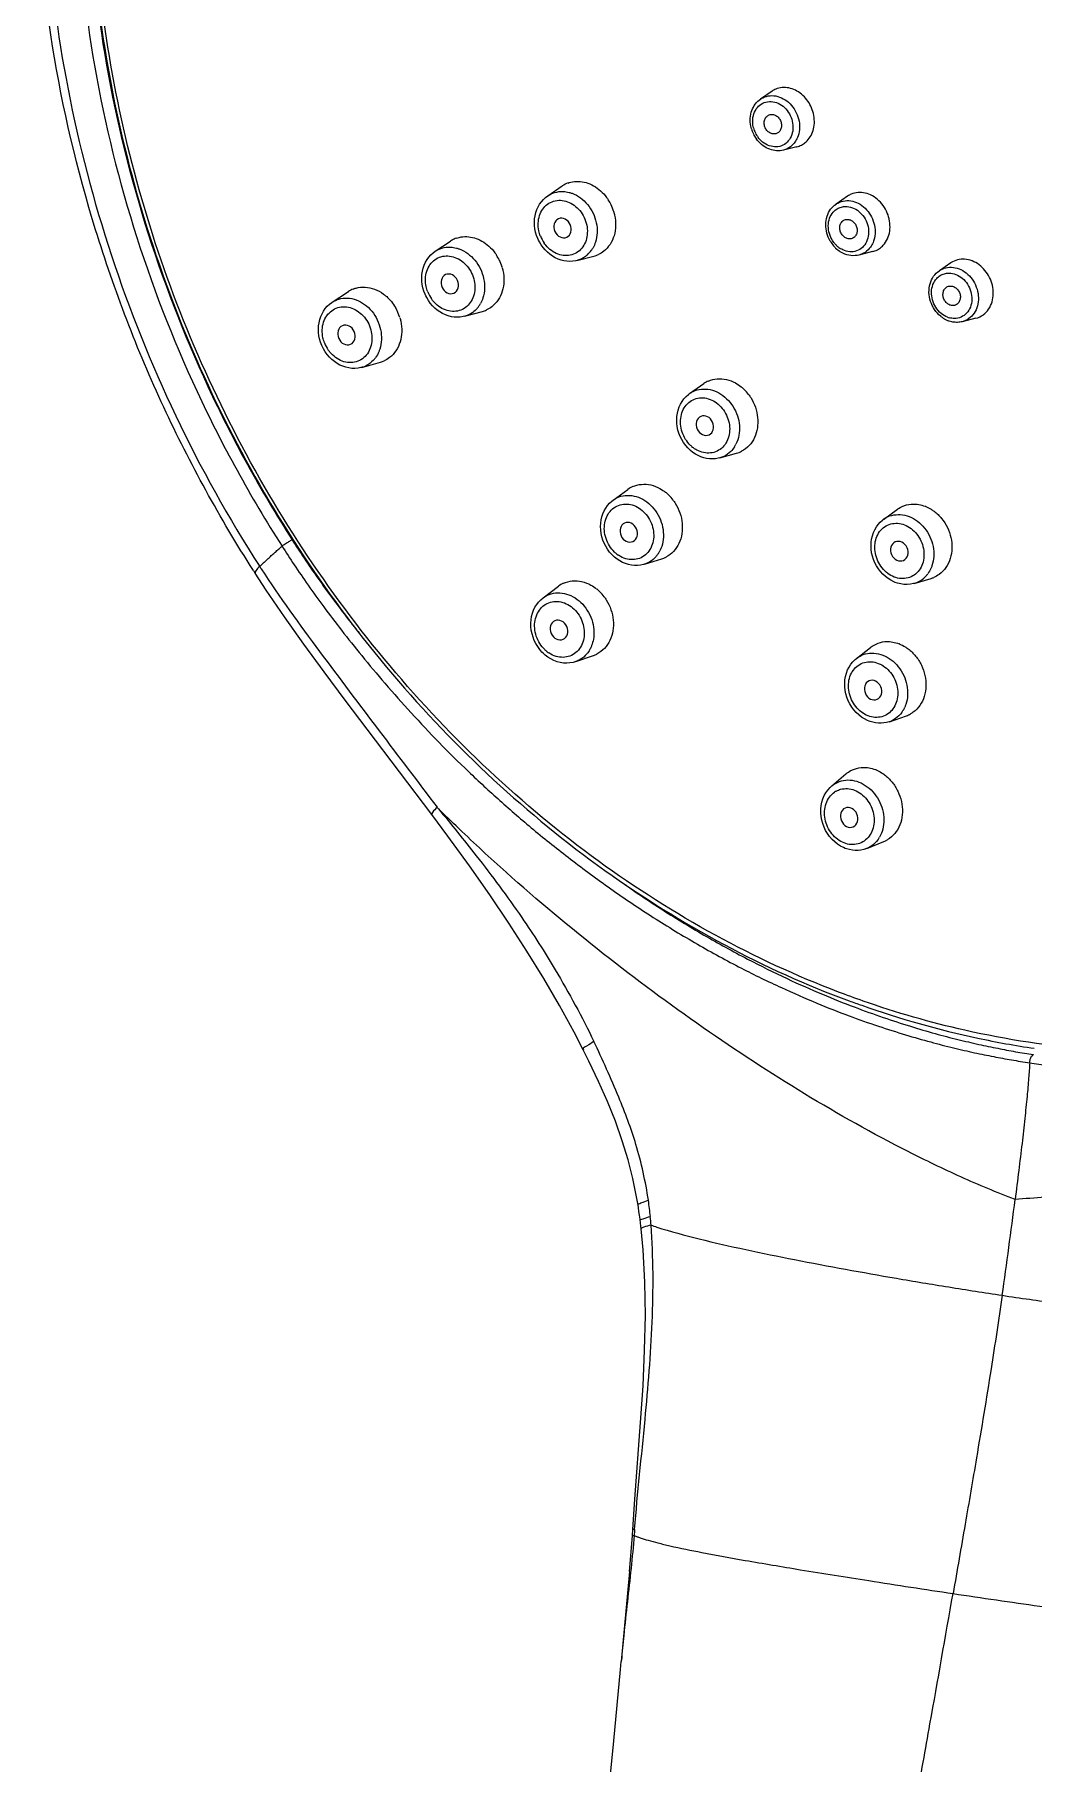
# Model space of a CAD drawing. Extents: x 13222 to 13816, y -23073 to -22653.
# Drawn here: x 13697.85 to 13717.75, y -22826.76 to -22792.31 of the extents above; entities that cross this region are included whole.
import ezdxf

# ---------------------------------------------------------------- set-up
doc = ezdxf.new("R2010")
doc.units = 0
doc.header["$MEASUREMENT"] = 0
doc.layers.get('0').update_dxf_attribs({"linetype": 'CONTINUOUS'})
doc.layers.add('02___PRT_ALL_AXES', color=7, linetype='CONTINUOUS')

msp = doc.modelspace()

# ---------------------------------------------------------------- linework, layer by layer
at = {"color": 7, "linetype": 'Continuous'}
for p, q in [((13712.541, -22793.44), (13712.31, -22793.597)), ((13713.036, -22794.546), (13712.766, -22794.614)), ((13708.073, -22795.523), (13708.362, -22795.328)), ((13714.045, -22795.532), (13713.816, -22795.688)), ((13705.831, -22796.629), (13706.137, -22796.427)), ((13714.542, -22796.637), (13714.272, -22796.704)), ((13708.653, -22796.814), (13708.991, -22796.726)), ((13716.1, -22796.861), (13715.873, -22797.016)), ((13703.779, -22797.642), (13704.101, -22797.431)), ((13706.416, -22797.925), (13706.77, -22797.829)), ((13716.599, -22797.965), (13716.328, -22798.033)), ((13703.606, -22798.573), (13703.586, -22798.535)), ((13704.368, -22798.943), (13704.738, -22798.839)), ((13710.899, -22799.464), (13711.183, -22799.265)), ((13710.865, -22800.548), (13710.82, -22800.497)), ((13710.89, -22800.573), (13710.865, -22800.548)), ((13711.498, -22800.746), (13711.833, -22800.653)), ((13709.375, -22801.587), (13709.669, -22801.373)), ((13714.761, -22801.97), (13715.038, -22801.768)), ((13709.349, -22802.672), (13709.305, -22802.621)), ((13709.373, -22802.695), (13709.349, -22802.672)), ((13709.999, -22802.864), (13710.346, -22802.755)), ((13715.374, -22803.245), (13715.707, -22803.147)), ((13707.981, -22803.533), (13708.286, -22803.303)), ((13714.996, -22803.225), (13714.968, -22803.214)), ((13707.958, -22804.614), (13707.913, -22804.562)), ((13714.221, -22804.742), (13714.501, -22804.521)), ((13707.985, -22804.641), (13707.958, -22804.614)), ((13708.629, -22804.805), (13708.987, -22804.681)), ((13714.879, -22806.001), (13715.216, -22805.883)), ((13705.761, -22807.852), (13704.473, -22806.152)), ((13714.442, -22805.977), (13714.382, -22805.947)), ((13714.473, -22805.99), (13714.442, -22805.977)), ((13713.73, -22807.282), (13714.013, -22807.042)), ((13705.761, -22807.852), (13705.761, -22807.852)), ((13705.87, -22807.708), (13705.897, -22807.74)), ((13713.963, -22808.51), (13713.902, -22808.479)), ((13713.998, -22808.525), (13713.963, -22808.51)), ((13714.429, -22808.527), (13714.77, -22808.389)), ((13709.934, -22816.107), (13709.934, -22816.107)), ((13709.766, -22822.098), (13709.808, -22821.492)), ((13709.759, -22822.213), (13709.766, -22822.098)), ((13709.803, -22822.095), (13709.766, -22822.098)), ((13709.703, -22822.932), (13709.741, -22822.464)), ((13709.741, -22822.464), (13709.759, -22822.213)), ((13709.759, -22822.214), (13709.773, -22822.212)), ((13709.773, -22822.212), (13709.794, -22822.212)), ((13709.703, -22822.932), (13709.538, -22824.728))]:
    msp.add_line(p, q, dxfattribs=at)
for points in [[(13707.831, -22796.248), (13707.817, -22796.182), (13707.809, -22796.116), (13707.807, -22796.05), (13707.811, -22795.985), (13707.82, -22795.921), (13707.835, -22795.859), (13707.855, -22795.8), (13707.88, -22795.743), (13707.91, -22795.69), (13707.945, -22795.641), (13707.985, -22795.596), (13708.028, -22795.557), (13708.072, -22795.523)], [(13707.888, -22796.405), (13707.874, -22796.375), (13707.85, -22796.312), (13707.831, -22796.248)], [(13705.603, -22797.422), (13705.585, -22797.356), (13705.571, -22797.29), (13705.564, -22797.223), (13705.562, -22797.157), (13705.565, -22797.091), (13705.575, -22797.027), (13705.59, -22796.964), (13705.611, -22796.904), (13705.637, -22796.847), (13705.668, -22796.794), (13705.704, -22796.745), (13705.745, -22796.7), (13705.789, -22796.66), (13705.831, -22796.63)], [(13707.94, -22796.499), (13707.906, -22796.442), (13707.888, -22796.405)], [(13708.656, -22796.813), (13708.632, -22796.819), (13708.574, -22796.828), (13708.515, -22796.832), (13708.455, -22796.829), (13708.396, -22796.82), (13708.337, -22796.805), (13708.279, -22796.785), (13708.223, -22796.759), (13708.168, -22796.727), (13708.116, -22796.69), (13708.067, -22796.649), (13708.021, -22796.603), (13707.979, -22796.553), (13707.94, -22796.499)], [(13703.529, -22798.376), (13703.515, -22798.311), (13703.508, -22798.245), (13703.505, -22798.18), (13703.509, -22798.115), (13703.517, -22798.052), (13703.532, -22797.99), (13703.551, -22797.931), (13703.576, -22797.874), (13703.606, -22797.821), (13703.64, -22797.771), (13703.68, -22797.725), (13703.723, -22797.684), (13703.77, -22797.648), (13703.778, -22797.643)], [(13705.642, -22797.517), (13705.628, -22797.485), (13705.603, -22797.422)], [(13705.695, -22797.611), (13705.661, -22797.553), (13705.642, -22797.517)], [(13706.418, -22797.925), (13706.388, -22797.932), (13706.33, -22797.941), (13706.271, -22797.944), (13706.211, -22797.942), (13706.152, -22797.933), (13706.092, -22797.918), (13706.034, -22797.897), (13705.978, -22797.871), (13705.923, -22797.839), (13705.871, -22797.803), (13705.822, -22797.761), (13705.776, -22797.715), (13705.733, -22797.665), (13705.695, -22797.611)], [(13703.586, -22798.535), (13703.572, -22798.504), (13703.548, -22798.441), (13703.529, -22798.376)], [(13704.37, -22798.942), (13704.351, -22798.947), (13704.293, -22798.958), (13704.233, -22798.963), (13704.172, -22798.962), (13704.111, -22798.954), (13704.051, -22798.941), (13703.991, -22798.921), (13703.933, -22798.895), (13703.876, -22798.863), (13703.822, -22798.826), (13703.771, -22798.784), (13703.724, -22798.737), (13703.68, -22798.686), (13703.641, -22798.631), (13703.606, -22798.573)], [(13710.82, -22800.497), (13710.78, -22800.441), (13710.744, -22800.382), (13710.713, -22800.32), (13710.687, -22800.256), (13710.667, -22800.19), (13710.653, -22800.123), (13710.645, -22800.055), (13710.642, -22799.987), (13710.645, -22799.921), (13710.655, -22799.855), (13710.67, -22799.792), (13710.691, -22799.731), (13710.718, -22799.673), (13710.75, -22799.619), (13710.786, -22799.568), (13710.828, -22799.523), (13710.874, -22799.483), (13710.899, -22799.464)], [(13711.498, -22800.746), (13711.468, -22800.754), (13711.412, -22800.763), (13711.354, -22800.767), (13711.296, -22800.765), (13711.238, -22800.757), (13711.181, -22800.743), (13711.124, -22800.724), (13711.069, -22800.7), (13711.015, -22800.67), (13710.964, -22800.636), (13710.915, -22800.596), (13710.89, -22800.573)], [(13709.305, -22802.621), (13709.264, -22802.566), (13709.228, -22802.507), (13709.197, -22802.446), (13709.171, -22802.382), (13709.151, -22802.316), (13709.136, -22802.249), (13709.127, -22802.181), (13709.124, -22802.114), (13709.127, -22802.047), (13709.136, -22801.982), (13709.15, -22801.918), (13709.171, -22801.857), (13709.196, -22801.8), (13709.227, -22801.746), (13709.262, -22801.695), (13709.303, -22801.65), (13709.347, -22801.609), (13709.374, -22801.588)], [(13714.853, -22803.149), (13714.799, -22803.108), (13714.749, -22803.062), (13714.702, -22803.011), (13714.66, -22802.956), (13714.622, -22802.897), (13714.59, -22802.835), (13714.562, -22802.769), (13714.541, -22802.703), (13714.525, -22802.634), (13714.516, -22802.565), (13714.512, -22802.497), (13714.515, -22802.429), (13714.524, -22802.362), (13714.539, -22802.297), (13714.56, -22802.235), (13714.586, -22802.177), (13714.618, -22802.122), (13714.655, -22802.071), (13714.697, -22802.025), (13714.743, -22801.984), (13714.763, -22801.968)], [(13710.001, -22802.864), (13709.978, -22802.87), (13709.919, -22802.883), (13709.86, -22802.889), (13709.799, -22802.889), (13709.739, -22802.883), (13709.679, -22802.87), (13709.62, -22802.852), (13709.562, -22802.827), (13709.506, -22802.797), (13709.453, -22802.762), (13709.402, -22802.722), (13709.373, -22802.695)], [(13704.473, -22806.152), (13704.035, -22805.57), (13703.616, -22805.005), (13703.213, -22804.456), (13702.826, -22803.915), (13702.463, -22803.38), (13702.242, -22803.04)], [(13714.968, -22803.214), (13714.91, -22803.184), (13714.853, -22803.149)], [(13715.373, -22803.245), (13715.36, -22803.249), (13715.297, -22803.262), (13715.233, -22803.267), (13715.168, -22803.265), (13715.103, -22803.256), (13715.038, -22803.24), (13714.996, -22803.225)], [(13707.913, -22804.562), (13707.872, -22804.505), (13707.835, -22804.444), (13707.805, -22804.381), (13707.779, -22804.315), (13707.759, -22804.248), (13707.745, -22804.179), (13707.738, -22804.11), (13707.736, -22804.041), (13707.74, -22803.973), (13707.751, -22803.907), (13707.768, -22803.842), (13707.79, -22803.781), (13707.818, -22803.722), (13707.852, -22803.667), (13707.891, -22803.617), (13707.934, -22803.572), (13707.98, -22803.533)], [(13708.63, -22804.804), (13708.576, -22804.82), (13708.514, -22804.831), (13708.45, -22804.836), (13708.385, -22804.833), (13708.321, -22804.823), (13708.257, -22804.806), (13708.195, -22804.782), (13708.134, -22804.752), (13708.076, -22804.716), (13708.021, -22804.674), (13707.985, -22804.641)], [(13714.382, -22805.947), (13714.325, -22805.91), (13714.27, -22805.868), (13714.219, -22805.82), (13714.172, -22805.767), (13714.129, -22805.709), (13714.091, -22805.648), (13714.059, -22805.584), (13714.032, -22805.516), (13714.012, -22805.447), (13713.998, -22805.377), (13713.99, -22805.306), (13713.988, -22805.236), (13713.993, -22805.166), (13714.004, -22805.099), (13714.022, -22805.033), (13714.046, -22804.971), (13714.075, -22804.912), (13714.11, -22804.858), (13714.15, -22804.808), (13714.196, -22804.763), (13714.222, -22804.741)], [(13714.879, -22806.001), (13714.873, -22806.003), (13714.821, -22806.018), (13714.768, -22806.027), (13714.714, -22806.032), (13714.659, -22806.031), (13714.604, -22806.025), (13714.55, -22806.014), (13714.496, -22805.998), (13714.473, -22805.99)], [(13713.902, -22808.479), (13713.843, -22808.441), (13713.788, -22808.397), (13713.736, -22808.347), (13713.688, -22808.292), (13713.645, -22808.232), (13713.607, -22808.169), (13713.576, -22808.102), (13713.55, -22808.032), (13713.53, -22807.961), (13713.518, -22807.888), (13713.511, -22807.815), (13713.512, -22807.743), (13713.519, -22807.673), (13713.533, -22807.604), (13713.554, -22807.538), (13713.581, -22807.475), (13713.613, -22807.417), (13713.652, -22807.363), (13713.696, -22807.314), (13713.73, -22807.282)], [(13708.777, -22812.538), (13708.596, -22812.186), (13708.308, -22811.658), (13707.996, -22811.121), (13707.659, -22810.573), (13707.299, -22810.016), (13706.917, -22809.448), (13706.512, -22808.871), (13706.085, -22808.285), (13705.761, -22807.852)], [(13714.429, -22808.526), (13714.421, -22808.53), (13714.367, -22808.547), (13714.312, -22808.559), (13714.255, -22808.566), (13714.197, -22808.567), (13714.14, -22808.562), (13714.082, -22808.551), (13714.025, -22808.535), (13713.998, -22808.525)], [(13709.871, -22815.637), (13709.842, -22815.467), (13709.768, -22815.104), (13709.673, -22814.733), (13709.558, -22814.352), (13709.42, -22813.963), (13709.262, -22813.57), (13709.084, -22813.17), (13708.889, -22812.762), (13708.777, -22812.537)], [(13709.921, -22815.99), (13709.911, -22815.911), (13709.901, -22815.836), (13709.89, -22815.758), (13709.878, -22815.68), (13709.871, -22815.637)], [(13709.808, -22821.492), (13709.923, -22819.964), (13709.97, -22819.232), (13710.003, -22818.522), (13710.017, -22817.834), (13710.008, -22817.168), (13709.973, -22816.526), (13709.934, -22816.107)], [(13709.934, -22816.107), (13709.927, -22816.045), (13709.921, -22815.99)], [(13707.834, -22839.406), (13708.217, -22836.464), (13708.398, -22835.049), (13708.569, -22833.683), (13708.731, -22832.359), (13708.881, -22831.081), (13709.018, -22829.868), (13709.142, -22828.726), (13709.262, -22827.576), (13709.389, -22826.308), (13709.524, -22824.888), (13709.538, -22824.728)]]:
    msp.add_lwpolyline(points, dxfattribs=at)
for centre, radius, start, end in [((13712.757, -22794.007), 0.653, 196.0393, 205.6609), ((13712.706, -22794.03), 0.552, 194.574, 205.6659), ((13712.755, -22794.009), 0.65, 205.6582, 214.873), ((13712.703, -22794.032), 0.549, 205.6481, 216.7884), ((13708.66, -22795.77), 0.533, 109.8151, 123.8625), ((13708.498, -22796.107), 0.928, 25.6577, 32.8366), ((13708.495, -22796.109), 0.931, 16.6709, 25.6642), ((13706.431, -22796.869), 0.531, 115.0406, 123.4933), ((13706.434, -22796.875), 0.538, 109.222, 115.0556), ((13708.554, -22796.083), 0.672, 201.0604, 214.7894), ((13708.499, -22796.298), 0.542, 312.5879, 324.9125), ((13708.474, -22796.28), 0.573, 324.8818, 330.8377), ((13714.254, -22796.103), 0.642, 210.4169, 220.7828), ((13714.234, -22796.12), 0.616, 220.804, 226.1581), ((13714.185, -22796.142), 0.517, 220.2918, 226.1528), ((13714.213, -22796.142), 0.586, 226.1203, 237.8057), ((13714.174, -22796.153), 0.502, 226.1739, 228.2233), ((13714.16, -22796.169), 0.481, 228.1598, 238.2223), ((13706.268, -22797.211), 0.932, 25.6577, 32.7879), ((13706.266, -22797.212), 0.935, 16.6725, 25.6643), ((13708.859, -22796.214), 0.529, 284.5139, 295.1133), ((13704.397, -22797.883), 0.54, 111.9336, 123.1783), ((13706.31, -22797.194), 0.674, 201.0594, 214.792), ((13706.231, -22797.394), 0.573, 324.9956, 330.9619), ((13704.229, -22798.22), 0.937, 16.6701, 30.098), ((13706.25, -22797.407), 0.55, 318.8576, 324.9785), ((13706.633, -22797.318), 0.529, 285.0878, 294.7049), ((13716.253, -22797.495), 0.556, 236.6513, 242.6165), ((13716.239, -22797.523), 0.525, 242.6106, 248.8343), ((13716.181, -22797.565), 0.404, 248.86, 253.807), ((13704.255, -22798.211), 0.675, 201.0548, 214.8016), ((13704.197, -22798.426), 0.55, 318.9504, 325.0846), ((13704.596, -22798.328), 0.531, 285.5985, 294.4542), ((13711.491, -22799.705), 0.537, 113.9094, 125.0116), ((13711.399, -22799.98), 0.837, 46.163, 51.011), ((13711.388, -22799.992), 0.854, 45.3993, 46.1752), ((13711.366, -22800.014), 0.885, 36.7857, 45.3548), ((13711.344, -22800.056), 0.613, 226.1849, 228.7636), ((13711.329, -22800.073), 0.591, 228.7307, 236.0333), ((13711.297, -22800.208), 0.588, 327.2905, 333.1388), ((13711.689, -22800.136), 0.536, 285.5499, 297.1117), ((13709.986, -22801.809), 0.538, 114.2914, 126.0057), ((13709.893, -22802.086), 0.84, 46.1628, 51.0086), ((13709.881, -22802.098), 0.857, 45.3719, 46.1752), ((13709.859, -22802.12), 0.889, 36.7889, 45.3276), ((13715.338, -22802.358), 0.696, 67.6173, 68.8667), ((13709.827, -22802.177), 0.615, 226.1852, 228.7568), ((13709.813, -22802.194), 0.592, 228.7239, 236.036), ((13709.805, -22802.345), 0.561, 321.4017, 327.4382), ((13709.783, -22802.332), 0.587, 327.4334, 333.2961), ((13710.187, -22802.245), 0.535, 287.3786, 296.8221), ((13725.365, -22788.184), 27.484, 212.5894, 212.7192), ((13716.888, -22793.552), 17.303, 212.7412, 212.9298), ((13715.233, -22802.763), 0.502, 286.4081, 311.298), ((13715.215, -22802.743), 0.529, 311.2574, 317.5181), ((13715.203, -22802.731), 0.546, 317.5125, 323.6608), ((13715.555, -22802.631), 0.538, 286.4071, 292.6092), ((13708.611, -22803.736), 0.541, 114.5525, 126.9212), ((13708.517, -22804.013), 0.843, 46.1627, 51.0081), ((13708.505, -22804.026), 0.86, 45.3417, 46.1751), ((13708.482, -22804.047), 0.892, 36.7896, 45.2975), ((13714.818, -22805.101), 0.699, 67.5698, 68.8666), ((13708.44, -22804.122), 0.616, 226.1856, 228.7536), ((13708.425, -22804.139), 0.593, 228.7206, 236.0463), ((13708.813, -22804.176), 0.534, 289.0532, 296.6664), ((13714.667, -22805.485), 0.565, 323.8062, 329.8338), ((13714.638, -22805.468), 0.599, 329.832, 335.619), ((13715.036, -22805.372), 0.542, 289.3199, 299.051), ((13714.346, -22807.611), 0.701, 67.5178, 68.8664), ((13714.012, -22807.737), 0.402, 118.3219, 124.8235), ((13714.194, -22808.02), 0.564, 323.9397, 329.9888), ((13714.566, -22807.885), 0.544, 292.0105, 298.9665), ((13719.978, -22797.354), 15.615, 261.5091, 262.8742), ((13702.587, -22816.594), 7.565, 5.5694, 8.0316), ((13561.146, -22795.373), 157.531, 351.95112, 352.65147), ((13699.943, -22816.842), 10.22, 4.549, 5.513), ((13716.946, -22822.73), 7.171, 174.9194, 175.8564), ((13710.311, -22821.101), 1.226, 245.0363, 248.1478)]:
    msp.add_arc(centre, radius, start, end, dxfattribs=at)
at = {"color": 7, "linetype": 'Continuous', "extrusion": (0, 0, -1)}
for centre, major_axis, ratio in [((13708.368, -22796.166), (-0.082, 0.183), 0.836806), ((13706.121, -22797.279), (-0.082, 0.184), 0.838094), ((13704.063, -22798.297), (-0.082, 0.184), 0.84042), ((13711.204, -22800.103), (-0.082, 0.183), 0.836696), ((13709.686, -22802.227), (-0.082, 0.184), 0.837492), ((13715.076, -22802.604), (-0.082, 0.183), 0.836468), ((13708.296, -22804.175), (-0.081, 0.185), 0.83891), ((13714.553, -22805.372), (-0.081, 0.184), 0.836244), ((13714.077, -22807.909), (-0.081, 0.186), 0.835814)]:
    msp.add_ellipse(centre, major_axis=major_axis, ratio=ratio, dxfattribs=at)
at = {"color": 7, "linetype": 'Continuous'}
for points, start_tangent, end_tangent in [([(13702.208, -22802.987), (13700.424, -22799.736), (13699.067, -22796.205), (13698.209, -22792.546), (13697.873, -22788.856), (13698.069, -22785.229), (13698.791, -22781.76), (13700.019, -22778.542), (13701.719, -22775.656), (13702.217, -22774.99)], (-0.538615, 0.842552), (0.616665, 0.787226)), ([(13702.499, -22775.205), (13700.796, -22777.68), (13699.478, -22780.467), (13698.576, -22783.503), (13698.109, -22786.719), (13698.089, -22790.042), (13698.516, -22793.398), (13699.381, -22796.711), (13700.663, -22799.906), (13702.334, -22802.911)], (-0.633694, -0.773584), (0.540269, -0.841493)), ([(13702.729, -22776.203), (13702.124, -22777.023), (13700.581, -22779.723), (13699.476, -22782.724), (13698.838, -22785.951), (13698.682, -22789.322), (13699.013, -22792.749), (13699.822, -22796.146), (13701.088, -22799.425), (13702.78, -22802.504)], (-0.617219, -0.786791), (0.539373, -0.842067)), ([(13698.911, -22788.775), (13698.919, -22789.308), (13699.247, -22792.706), (13700.049, -22796.074), (13701.304, -22799.325), (13702.98, -22802.377)], (0.003186, -0.999995), (0.539372, -0.842068)), ([(13698.941, -22788.81), (13699.118, -22791.672), (13699.647, -22794.568), (13700.517, -22797.406), (13701.712, -22800.134), (13703.21, -22802.7), (13704.982, -22805.056), (13706.995, -22807.157), (13709.21, -22808.964), (13711.586, -22810.441), (13714.077, -22811.563), (13714.326, -22811.652)], (0.001485, -0.999999), (0.94281, -0.33333)), ([(13714.355, -22811.567), (13713.863, -22811.387), (13711.413, -22810.255), (13709.079, -22808.776), (13706.905, -22806.976), (13704.931, -22804.89), (13703.194, -22802.556), (13701.727, -22800.018), (13700.556, -22797.323), (13699.704, -22794.522), (13699.186, -22791.666), (13699.013, -22788.808)], (-0.943824, 0.33045), (0, 1)), ([(13712.31, -22793.597), (13712.358, -22793.569), (13712.5, -22793.53), (13712.653, -22793.544), (13712.8, -22793.61), (13712.928, -22793.722), (13713.024, -22793.868)], (0.8265, 0.562936), (0.433078, -0.901357)), ([(13712.129, -22794.188), (13712.117, -22794.135), (13712.106, -22793.975), (13712.138, -22793.823), (13712.208, -22793.694), (13712.31, -22793.597)], (-0.276167, 0.96111), (0.826884, 0.562373)), ([(13712.172, -22794.169), (13712.161, -22794.118), (13712.161, -22793.962), (13712.208, -22793.822), (13712.298, -22793.716)], (-0.25133, 0.967902), (0.786033, 0.618184)), ([(13712.298, -22793.716), (13712.419, -22793.656)], (0.786033, 0.618184), (0.968685, 0.248293)), ([(13712.419, -22793.656), (13712.557, -22793.65), (13712.695, -22793.698), (13712.816, -22793.794), (13712.904, -22793.925)], (0.968685, 0.248293), (0.433078, -0.901357)), ([(13713.024, -22793.868), (13713.079, -22794.035), (13713.087, -22794.206), (13713.047, -22794.365), (13713.024, -22794.412)], (0.433078, -0.901357), (-0.489377, -0.872072)), ([(13712.904, -22793.925), (13712.951, -22794.077), (13712.952, -22794.233), (13712.904, -22794.373), (13712.815, -22794.479), (13712.693, -22794.539), (13712.556, -22794.545), (13712.418, -22794.497), (13712.297, -22794.4), (13712.264, -22794.36)], (0.433078, -0.901357), (-0.599284, 0.800536)), ([(13712.406, -22794.171), (13712.385, -22794.097), (13712.389, -22794.022), (13712.419, -22793.959), (13712.451, -22793.928)], (-0.433078, 0.901357), (0.817266, 0.576261)), ([(13712.613, -22794.288), (13712.579, -22794.292), (13712.512, -22794.277), (13712.451, -22794.235), (13712.406, -22794.171)], (-0.973875, -0.227087), (-0.433078, 0.901357)), ([(13712.451, -22793.928), (13712.47, -22793.917), (13712.534, -22793.902), (13712.601, -22793.917), (13712.662, -22793.96), (13712.706, -22794.023)], (0.817266, 0.576261), (0.433078, -0.901357)), ([(13712.706, -22794.023), (13712.728, -22794.098), (13712.724, -22794.172), (13712.694, -22794.235), (13712.643, -22794.278), (13712.613, -22794.288)], (0.433078, -0.901357), (-0.973875, -0.227087)), ([(13712.766, -22794.614), (13712.632, -22794.626), (13712.494, -22794.597), (13712.364, -22794.527), (13712.252, -22794.422), (13712.221, -22794.38)], (-0.96999, -0.243143), (-0.571955, 0.820285)), ([(13713.024, -22794.412), (13712.964, -22794.495), (13712.845, -22794.585), (13712.766, -22794.614)], (-0.489377, -0.872072), (-0.969934, -0.243368)), ([(13708.479, -22795.269), (13708.53, -22795.254), (13708.683, -22795.237), (13708.835, -22795.261), (13708.985, -22795.324), (13709.125, -22795.425), (13709.244, -22795.556), (13709.278, -22795.604)], (0.940539, 0.339686), (0.542382, -0.840132)), ([(13708.073, -22795.523), (13708.209, -22795.459), (13708.38, -22795.438), (13708.497, -22795.456)], (0.830249, 0.557393), (0.968361, -0.249555)), ([(13708.497, -22795.456), (13708.556, -22795.474), (13708.722, -22795.563), (13708.865, -22795.699), (13708.974, -22795.87)], (0.968361, -0.249555), (0.433184, -0.901306)), ([(13707.926, -22796.324), (13707.896, -22796.223), (13707.883, -22796.066), (13707.909, -22795.917), (13707.973, -22795.788), (13708.069, -22795.69), (13708.19, -22795.63), (13708.326, -22795.614), (13708.465, -22795.642), (13708.597, -22795.713), (13708.711, -22795.82), (13708.796, -22795.954)], (-0.359362, 0.933198), (0.433263, -0.901268)), ([(13708.974, -22795.87), (13709.039, -22796.062), (13709.056, -22796.26), (13709.023, -22796.448), (13708.975, -22796.56)], (0.433144, -0.901325), (-0.487719, -0.873001)), ([(13709.387, -22795.842), (13709.405, -22795.912), (13709.424, -22796.122), (13709.393, -22796.319), (13709.313, -22796.492), (13709.187, -22796.629), (13709.083, -22796.693)], (0.28672, -0.958014), (-0.905661, -0.424003)), ([(13713.7, -22796.429), (13713.632, -22796.267), (13713.611, -22796.097), (13713.637, -22795.933), (13713.708, -22795.792), (13713.816, -22795.688)], (-0.506649, 0.862152), (0.826884, 0.562373)), ([(13713.79, -22796.476), (13713.73, -22796.39), (13713.673, -22796.239), (13713.663, -22796.082), (13713.701, -22795.938), (13713.784, -22795.824), (13713.819, -22795.795)], (-0.646962, 0.762522), (0.819653, 0.57286)), ([(13713.816, -22795.688), (13713.821, -22795.685), (13713.957, -22795.628), (13714.108, -22795.624), (13714.258, -22795.673), (13714.394, -22795.77)], (0.826879, 0.56238), (0.721466, -0.69245)), ([(13713.819, -22795.795), (13713.9, -22795.754), (13713.943, -22795.742)], (0.819653, 0.57286), (0.981436, 0.191788)), ([(13714.298, -22795.861), (13714.394, -22795.985), (13714.452, -22796.137), (13714.462, -22796.294), (13714.423, -22796.438), (13714.341, -22796.552), (13714.225, -22796.622), (13714.089, -22796.639), (13713.95, -22796.601), (13713.907, -22796.578)], (0.721466, -0.69245), (-0.850804, 0.525483)), ([(13713.943, -22795.742), (13714.035, -22795.737), (13714.175, -22795.775), (13714.298, -22795.861)], (0.981436, 0.191788), (0.721466, -0.69245)), ([(13714.394, -22795.77), (13714.502, -22795.907), (13714.571, -22796.069), (13714.595, -22796.241), (13714.571, -22796.405), (13714.53, -22796.503)], (0.721466, -0.69245), (-0.489048, -0.872257)), ([(13708.796, -22795.954), (13708.848, -22796.106), (13708.861, -22796.263), (13708.835, -22796.412), (13708.771, -22796.541), (13708.675, -22796.639), (13708.554, -22796.699), (13708.418, -22796.715), (13708.278, -22796.687), (13708.147, -22796.616), (13708.033, -22796.508), (13708.002, -22796.466)], (0.433208, -0.901294), (-0.570844, 0.821058)), ([(13713.961, -22796.329), (13713.915, -22796.267), (13713.891, -22796.193), (13713.894, -22796.118), (13713.922, -22796.053), (13713.957, -22796.019)], (-0.721466, 0.69245), (0.817328, 0.576173)), ([(13713.957, -22796.019), (13713.972, -22796.01), (13714.035, -22795.993), (13714.103, -22796.006), (13714.164, -22796.047)], (0.817328, 0.576173), (0.721466, -0.69245)), ([(13714.164, -22796.047), (13714.21, -22796.109), (13714.233, -22796.183), (13714.231, -22796.258), (13714.202, -22796.322), (13714.153, -22796.366), (13714.119, -22796.379)], (0.721466, -0.69245), (-0.9738, -0.227404)), ([(13705.831, -22796.629), (13705.965, -22796.567), (13706.136, -22796.547), (13706.253, -22796.565)], (0.833783, 0.552093), (0.967833, -0.251594)), ([(13706.253, -22796.565), (13706.311, -22796.583), (13706.478, -22796.673), (13706.621, -22796.809), (13706.73, -22796.98)], (0.967833, -0.251594), (0.433188, -0.901303)), ([(13706.257, -22796.367), (13706.308, -22796.352), (13706.46, -22796.337), (13706.611, -22796.362), (13706.761, -22796.426), (13706.9, -22796.527), (13707.019, -22796.658), (13707.052, -22796.706)], (0.944242, 0.329253), (0.541667, -0.840593)), ([(13714.272, -22796.704), (13714.113, -22796.714), (13713.952, -22796.667), (13713.901, -22796.638)], (-0.96999, -0.243143), (-0.846948, 0.531676)), ([(13714.119, -22796.379), (13714.089, -22796.383), (13714.022, -22796.37), (13713.961, -22796.329)], (-0.9738, -0.227404), (-0.721466, 0.69245)), ([(13714.53, -22796.503), (13714.502, -22796.546), (13714.394, -22796.651), (13714.272, -22796.704)], (-0.489048, -0.872257), (-0.969776, -0.243998)), ([(13705.681, -22797.436), (13705.651, -22797.334), (13705.637, -22797.177), (13705.663, -22797.027), (13705.727, -22796.897), (13705.824, -22796.798), (13705.946, -22796.738), (13706.083, -22796.721), (13706.223, -22796.75), (13706.356, -22796.821), (13706.47, -22796.929), (13706.556, -22797.063)], (-0.359346, 0.933204), (0.433264, -0.901267)), ([(13706.73, -22796.98), (13706.796, -22797.173), (13706.813, -22797.371), (13706.781, -22797.56), (13706.732, -22797.672)], (0.433147, -0.901323), (-0.485834, -0.874051)), ([(13707.161, -22796.944), (13707.18, -22797.014), (13707.199, -22797.226), (13707.167, -22797.425), (13707.085, -22797.599), (13706.958, -22797.736), (13706.854, -22797.799)], (0.286745, -0.958007), (-0.908668, -0.417519)), ([(13708.866, -22796.698), (13708.822, -22796.734), (13708.67, -22796.809), (13708.656, -22796.813)], (-0.737133, -0.675747), (-0.966819, -0.255462)), ([(13715.873, -22797.016), (13715.965, -22796.969), (13716.113, -22796.947), (13716.265, -22796.979)], (0.827398, 0.561616), (0.932754, -0.360514)), ([(13716.265, -22796.979), (13716.408, -22797.061), (13716.526, -22797.186), (13716.609, -22797.341), (13716.649, -22797.512), (13716.641, -22797.68), (13716.586, -22797.831)], (0.932754, -0.360514), (-0.489627, -0.871932)), ([(13706.556, -22797.063), (13706.608, -22797.215), (13706.621, -22797.373), (13706.594, -22797.523), (13706.53, -22797.652), (13706.433, -22797.751), (13706.311, -22797.811), (13706.174, -22797.828), (13706.034, -22797.799), (13705.902, -22797.728), (13705.788, -22797.62), (13705.756, -22797.578)], (0.43321, -0.901293), (-0.570879, 0.821034)), ([(13715.947, -22797.96), (13715.9, -22797.925), (13715.778, -22797.792), (13715.698, -22797.627), (13715.667, -22797.449), (13715.689, -22797.276), (13715.76, -22797.127), (13715.873, -22797.016)], (-0.835568, 0.549387), (0.826884, 0.562373)), ([(13716.035, -22797.942), (13715.907, -22797.866), (13715.803, -22797.746), (13715.737, -22797.598), (13715.717, -22797.441), (13715.746, -22797.293), (13715.821, -22797.171), (13715.854, -22797.14)], (-0.932754, 0.360514), (0.770739, 0.637152)), ([(13715.854, -22797.14), (13715.931, -22797.092), (13715.974, -22797.077)], (0.770739, 0.637152), (0.962641, 0.27078)), ([(13715.974, -22797.077), (13716.064, -22797.064), (13716.202, -22797.091)], (0.962641, 0.27078), (0.932754, -0.360514)), ([(13716.013, -22797.347), (13716.024, -22797.34), (13716.087, -22797.322), (13716.154, -22797.333)], (0.817373, 0.576108), (0.932754, -0.360514)), ([(13716.202, -22797.091), (13716.33, -22797.167), (13716.434, -22797.287), (13716.5, -22797.434), (13716.52, -22797.592), (13716.491, -22797.74), (13716.416, -22797.861), (13716.306, -22797.94), (13716.173, -22797.968)], (0.932754, -0.360514), (-0.999997, -0.002567)), ([(13703.779, -22797.642), (13703.91, -22797.581), (13704.082, -22797.561), (13704.257, -22797.598)], (0.836857, 0.547421), (0.937603, -0.347707)), ([(13704.195, -22797.382), (13704.253, -22797.363), (13704.435, -22797.344), (13704.621, -22797.384), (13704.801, -22797.482), (13704.957, -22797.631), (13705.04, -22797.751)], (0.927613, 0.373543), (0.501509, -0.865153)), ([(13704.257, -22797.598), (13704.424, -22797.688), (13704.568, -22797.825), (13704.677, -22797.997)], (0.937603, -0.347707), (0.433194, -0.901301)), ([(13716.082, -22797.7), (13716.02, -22797.661), (13715.973, -22797.6), (13715.948, -22797.526), (13715.949, -22797.451), (13715.976, -22797.385), (13716.013, -22797.347)], (-0.932754, 0.360514), (0.817373, 0.576108)), ([(13716.154, -22797.333), (13716.217, -22797.372), (13716.264, -22797.433), (13716.289, -22797.506), (13716.288, -22797.582), (13716.261, -22797.647), (13716.213, -22797.692), (13716.175, -22797.707)], (0.932754, -0.360514), (-0.973732, -0.227696)), ([(13703.625, -22798.453), (13703.594, -22798.351), (13703.581, -22798.194), (13703.607, -22798.043), (13703.672, -22797.913), (13703.769, -22797.813), (13703.892, -22797.752), (13704.03, -22797.735), (13704.171, -22797.763), (13704.305, -22797.835), (13704.419, -22797.943), (13704.506, -22798.078)], (-0.359272, 0.933233), (0.433266, -0.901266)), ([(13704.677, -22797.997), (13704.743, -22798.19), (13704.76, -22798.389), (13704.728, -22798.578), (13704.706, -22798.635)], (0.433152, -0.901321), (-0.394274, -0.918993)), ([(13705.127, -22797.952), (13705.145, -22798.022), (13705.164, -22798.235), (13705.131, -22798.436), (13705.049, -22798.611), (13704.921, -22798.748), (13704.816, -22798.811)], (0.286705, -0.958019), (-0.910489, -0.413534)), ([(13706.664, -22797.769), (13706.58, -22797.847), (13706.428, -22797.922), (13706.418, -22797.925)], (-0.658126, -0.752908), (-0.964398, -0.264454)), ([(13716.328, -22798.033), (13716.237, -22798.045), (13716.143, -22798.039), (13716.049, -22798.013)], (-0.96999, -0.243143), (-0.932754, 0.360514)), ([(13716.173, -22797.968), (13716.068, -22797.953)], (-0.999997, -0.002567), (-0.960377, 0.278703)), ([(13716.175, -22797.707), (13716.15, -22797.711), (13716.082, -22797.7)], (-0.973732, -0.227696), (-0.932754, 0.360514)), ([(13716.49, -22797.949), (13716.362, -22798.023), (13716.328, -22798.033)], (-0.760448, -0.649398), (-0.97015, -0.242505)), ([(13716.586, -22797.831), (13716.49, -22797.949)], (-0.489627, -0.871932), (-0.760448, -0.649398)), ([(13704.506, -22798.078), (13704.558, -22798.231), (13704.571, -22798.389), (13704.544, -22798.54), (13704.479, -22798.67), (13704.381, -22798.77), (13704.258, -22798.83), (13704.12, -22798.847), (13703.979, -22798.818), (13703.846, -22798.746), (13703.732, -22798.638), (13703.7, -22798.596)], (0.433212, -0.901292), (-0.571013, 0.820941)), ([(13704.706, -22798.635), (13704.648, -22798.741)], (-0.394274, -0.918993), (-0.57255, -0.81987)), ([(13704.612, -22798.787), (13704.527, -22798.865), (13704.375, -22798.941), (13704.37, -22798.942)], (-0.656911, -0.753968), (-0.962139, -0.27256)), ([(13710.899, -22799.464), (13710.969, -22799.423), (13711.133, -22799.376), (13711.308, -22799.386)], (0.818881, 0.573964), (0.977872, -0.209203)), ([(13711.273, -22799.214), (13711.447, -22799.17), (13711.631, -22799.183), (13711.812, -22799.253), (13711.926, -22799.33)], (0.914516, 0.40455), (0.777424, -0.628977)), ([(13711.308, -22799.386), (13711.481, -22799.451), (13711.636, -22799.566)], (0.977872, -0.209203), (0.721551, -0.692361)), ([(13710.919, -22800.498), (13710.819, -22800.376), (13710.751, -22800.23), (13710.719, -22800.074), (13710.727, -22799.92), (13710.773, -22799.78), (13710.856, -22799.666), (13710.966, -22799.588), (13711.096, -22799.551), (13711.236, -22799.558), (13711.372, -22799.61), (13711.495, -22799.7)], (-0.721568, 0.692343), (0.721616, -0.692293)), ([(13711.495, -22799.7), (13711.594, -22799.823), (13711.663, -22799.969), (13711.695, -22800.125), (13711.687, -22800.279), (13711.64, -22800.419), (13711.558, -22800.533), (13711.447, -22800.611), (13711.317, -22800.648), (13711.178, -22800.64), (13711.041, -22800.589), (13710.999, -22800.563)], (0.721572, -0.692339), (-0.829761, 0.558119)), ([(13711.636, -22799.566), (13711.763, -22799.722), (13711.85, -22799.906), (13711.89, -22800.103), (13711.88, -22800.297), (13711.822, -22800.473)], (0.72152, -0.692394), (-0.4521, -0.891967)), ([(13712.074, -22799.484), (13712.115, -22799.544), (13712.208, -22799.737), (13712.253, -22799.944), (13712.248, -22800.149), (13712.191, -22800.34), (13712.084, -22800.499), (13711.934, -22800.614)], (0.599359, -0.80048), (-0.889747, -0.456455)), ([(13711.719, -22800.617), (13711.58, -22800.716), (13711.498, -22800.746)], (-0.707122, -0.707092), (-0.962862, -0.269995)), ([(13711.792, -22800.525), (13711.719, -22800.617)], (-0.540665, -0.841238), (-0.707122, -0.707092)), ([(13709.764, -22801.318), (13709.939, -22801.273), (13710.124, -22801.285), (13710.307, -22801.356), (13710.421, -22801.433)], (0.911843, 0.410539), (0.777398, -0.629009)), ([(13709.402, -22802.621), (13709.302, -22802.498), (13709.233, -22802.352), (13709.201, -22802.195), (13709.209, -22802.04), (13709.256, -22801.899), (13709.338, -22801.785), (13709.45, -22801.705), (13709.581, -22801.668), (13709.721, -22801.675), (13709.858, -22801.727), (13709.981, -22801.818)], (-0.721564, 0.692347), (0.721617, -0.692292)), ([(13709.375, -22801.587), (13709.452, -22801.541), (13709.615, -22801.495), (13709.791, -22801.505)], (0.808977, 0.58784), (0.977609, -0.210431)), ([(13709.791, -22801.505), (13709.964, -22801.57), (13710.12, -22801.685)], (0.977609, -0.210431), (0.721555, -0.692357)), ([(13710.12, -22801.685), (13710.246, -22801.841), (13710.334, -22802.026), (13710.375, -22802.224), (13710.366, -22802.419), (13710.307, -22802.595)], (0.721522, -0.692392), (-0.449657, -0.893201)), ([(13710.57, -22801.588), (13710.611, -22801.648), (13710.705, -22801.843), (13710.75, -22802.052), (13710.744, -22802.259), (13710.686, -22802.45), (13710.579, -22802.609), (13710.428, -22802.722)], (0.599404, -0.800447), (-0.892148, -0.451743)), ([(13715.038, -22801.768), (13715.057, -22801.755), (13715.22, -22801.683), (13715.401, -22801.666), (13715.464, -22801.674)], (0.808852, 0.588012), (0.985327, -0.170676)), ([(13715.464, -22801.674), (13715.589, -22801.709)], (0.985327, -0.170676), (0.932754, -0.360514)), ([(13715.604, -22801.715), (13715.71, -22801.769)], (0.924671, -0.380766), (0.850789, -0.525507)), ([(13715.71, -22801.769), (13715.767, -22801.808), (13715.918, -22801.953), (13716.033, -22802.133), (13716.103, -22802.334), (13716.124, -22802.546), (13716.091, -22802.75), (13716.004, -22802.93), (13715.871, -22803.067), (13715.762, -22803.128)], (0.850789, -0.525507), (-0.923197, -0.384328)), ([(13709.981, -22801.818), (13710.081, -22801.941), (13710.15, -22802.088), (13710.182, -22802.245), (13710.174, -22802.4), (13710.126, -22802.541), (13710.043, -22802.655), (13709.932, -22802.734), (13709.801, -22802.771), (13709.661, -22802.763), (13709.524, -22802.711), (13709.482, -22802.686)], (0.721573, -0.692338), (-0.829787, 0.55808)), ([(13714.975, -22803.119), (13714.845, -22803.046), (13714.733, -22802.937), (13714.649, -22802.8), (13714.599, -22802.648), (13714.588, -22802.491), (13714.617, -22802.343), (13714.684, -22802.215), (13714.782, -22802.119), (13714.904, -22802.062), (13715.041, -22802.049), (13715.179, -22802.08)], (-0.932815, 0.360356), (0.932843, -0.360282)), ([(13714.763, -22801.969), (13714.77, -22801.963), (13714.924, -22801.892), (13715.096, -22801.875), (13715.272, -22801.914)], (0.811224, 0.584735), (0.932803, -0.360386)), ([(13715.179, -22802.08), (13715.309, -22802.153), (13715.421, -22802.262), (13715.506, -22802.399), (13715.555, -22802.552), (13715.566, -22802.709), (13715.537, -22802.857), (13715.47, -22802.984), (13715.372, -22803.08), (13715.249, -22803.137), (13715.113, -22803.15), (13714.975, -22803.119)], (0.932817, -0.360351), (-0.932844, 0.360279)), ([(13715.272, -22801.914), (13715.437, -22802.007), (13715.579, -22802.145), (13715.685, -22802.317), (13715.748, -22802.51), (13715.762, -22802.708), (13715.726, -22802.895), (13715.703, -22802.952)], (0.932785, -0.360433), (-0.415906, -0.909408)), ([(13702.78, -22802.504), (13702.843, -22802.458), (13702.918, -22802.411), (13702.98, -22802.378)], (0.778733, 0.627356), (0.910108, 0.414372)), ([(13702.98, -22802.377), (13703.219, -22802.744), (13703.493, -22803.143), (13703.805, -22803.573), (13704.155, -22804.033), (13704.339, -22804.265)], (0.539423, -0.842035), (0.622902, -0.7823)), ([(13702.334, -22802.911), (13702.357, -22802.887), (13702.382, -22802.863), (13702.407, -22802.839), (13702.434, -22802.814), (13702.462, -22802.788), (13702.49, -22802.761), (13702.52, -22802.734), (13702.55, -22802.707), (13702.581, -22802.679), (13702.613, -22802.651), (13702.645, -22802.623), (13702.678, -22802.593), (13702.712, -22802.564), (13702.746, -22802.534), (13702.78, -22802.504)], (0.704638, 0.709567), (0.751798, 0.659394)), ([(13702.779, -22802.504), (13703.02, -22802.874), (13703.298, -22803.279), (13703.611, -22803.714), (13703.964, -22804.179), (13704.366, -22804.684), (13704.829, -22805.237), (13705.353, -22805.826), (13705.907, -22806.413), (13706.494, -22806.995), (13707.116, -22807.57), (13707.786, -22808.149), (13708.524, -22808.739), (13709.326, -22809.329), (13710.175, -22809.9), (13711.054, -22810.434), (13711.93, -22810.912), (13712.728, -22811.3), (13713.436, -22811.609), (13714.074, -22811.86)], (0.539381, -0.842062), (0.937079, -0.349118)), ([(13710.243, -22802.695), (13710.205, -22802.739), (13710.066, -22802.838), (13710, -22802.864)], (-0.624213, -0.781254), (-0.95344, -0.301583)), ([(13702.334, -22802.911), (13702.256, -22802.995), (13702.242, -22803.04)], (-0.729802, -0.683658), (0.423328, -0.905977)), ([(13702.365, -22802.958), (13703.528, -22804.603), (13704.713, -22806.182), (13705.87, -22807.707)], (0.543605, -0.839341), (0.604877, -0.796319)), ([(13715.703, -22802.952), (13715.643, -22803.055)], (-0.415906, -0.909408), (-0.592714, -0.805413)), ([(13707.981, -22803.533), (13708.064, -22803.482), (13708.228, -22803.436), (13708.403, -22803.446)], (0.799628, 0.600496), (0.977378, -0.211502)), ([(13708.387, -22803.244), (13708.562, -22803.197), (13708.748, -22803.21), (13708.932, -22803.28), (13709.047, -22803.358)], (0.910013, 0.414581), (0.777394, -0.629013)), ([(13708.403, -22803.446), (13708.576, -22803.511), (13708.733, -22803.627)], (0.977378, -0.211502), (0.721559, -0.692353)), ([(13709.196, -22803.513), (13709.238, -22803.573), (13709.332, -22803.77), (13709.378, -22803.981), (13709.371, -22804.189), (13709.312, -22804.381), (13709.204, -22804.54), (13709.052, -22804.653)], (0.599414, -0.800439), (-0.893457, -0.449149)), ([(13708.014, -22804.566), (13707.914, -22804.443), (13707.845, -22804.296), (13707.813, -22804.139), (13707.82, -22803.983), (13707.868, -22803.841), (13707.951, -22803.725), (13708.063, -22803.645), (13708.195, -22803.608), (13708.336, -22803.615), (13708.474, -22803.667), (13708.597, -22803.758)], (-0.721561, 0.692351), (0.721619, -0.69229)), ([(13708.597, -22803.758), (13708.697, -22803.882), (13708.767, -22804.029), (13708.798, -22804.187), (13708.79, -22804.343), (13708.742, -22804.485), (13708.659, -22804.6), (13708.546, -22804.68), (13708.415, -22804.717), (13708.274, -22804.709), (13708.137, -22804.657), (13708.094, -22804.631)], (0.721575, -0.692336), (-0.829888, 0.557931)), ([(13708.733, -22803.627), (13708.86, -22803.783), (13708.948, -22803.968), (13708.989, -22804.167), (13708.981, -22804.362), (13708.947, -22804.484)], (0.721525, -0.692388), (-0.356175, -0.934419)), ([(13708.947, -22804.484), (13708.923, -22804.54), (13708.884, -22804.607)], (-0.356175, -0.934419), (-0.562343, -0.826904)), ([(13714.501, -22804.521), (13714.535, -22804.497), (13714.699, -22804.423), (13714.881, -22804.406), (13714.944, -22804.414)], (0.785332, 0.619074), (0.985359, -0.170494)), ([(13714.944, -22804.414), (13715.07, -22804.449)], (0.985359, -0.170494), (0.932754, -0.360514)), ([(13715.085, -22804.455), (13715.192, -22804.509)], (0.924356, -0.381531), (0.850785, -0.525514)), ([(13715.192, -22804.509), (13715.249, -22804.548), (13715.401, -22804.694), (13715.516, -22804.876), (13715.587, -22805.08), (13715.607, -22805.293), (13715.573, -22805.497), (13715.486, -22805.677), (13715.353, -22805.812), (13715.3, -22805.846)], (0.850785, -0.525514), (-0.874203, -0.485561)), ([(13708.884, -22804.607), (13708.82, -22804.684), (13708.681, -22804.783), (13708.63, -22804.804)], (-0.562343, -0.826904), (-0.944337, -0.328981)), ([(13714.452, -22805.884), (13714.322, -22805.811), (13714.209, -22805.701), (13714.125, -22805.564), (13714.075, -22805.41), (13714.064, -22805.252), (13714.093, -22805.103), (13714.16, -22804.975), (13714.259, -22804.879), (13714.381, -22804.821), (13714.518, -22804.808), (13714.657, -22804.839)], (-0.932812, 0.360363), (0.932844, -0.360281)), ([(13714.222, -22804.741), (13714.245, -22804.724), (13714.399, -22804.652), (13714.571, -22804.635), (13714.747, -22804.675)], (0.786591, 0.617475), (0.932805, -0.360381)), ([(13714.657, -22804.839), (13714.788, -22804.912), (13714.901, -22805.022), (13714.985, -22805.16), (13715.035, -22805.313), (13715.045, -22805.471), (13715.016, -22805.62), (13714.949, -22805.748), (13714.85, -22805.845), (13714.727, -22805.902), (13714.591, -22805.915), (13714.452, -22805.884)], (0.932818, -0.360349), (-0.932847, 0.360274)), ([(13714.747, -22804.675), (13714.913, -22804.767), (13715.056, -22804.906), (13715.163, -22805.079), (13715.227, -22805.272), (13715.241, -22805.471), (13715.206, -22805.658), (13715.183, -22805.715)], (0.932786, -0.36043), (-0.413217, -0.910632)), ([(13715.123, -22805.818), (13715, -22805.94), (13714.879, -22806.001)], (-0.590935, -0.806719), (-0.943738, -0.330695)), ([(13714.013, -22807.042), (13714.061, -22807.006), (13714.225, -22806.931), (13714.409, -22806.914), (13714.472, -22806.922)], (0.762475, 0.647018), (0.985394, -0.170288)), ([(13714.472, -22806.922), (13714.599, -22806.957)], (0.985394, -0.170288), (0.932754, -0.360514)), ([(13714.614, -22806.963), (13714.721, -22807.018)], (0.92401, -0.382368), (0.850758, -0.525557)), ([(13713.73, -22807.282), (13713.768, -22807.253), (13713.922, -22807.181), (13714.094, -22807.164), (13714.27, -22807.204)], (0.762799, 0.646636), (0.932807, -0.360375)), ([(13714.27, -22807.204), (13714.437, -22807.297), (13714.58, -22807.436), (13714.688, -22807.609), (13714.753, -22807.803), (13714.768, -22808.003), (13714.733, -22808.191)], (0.932788, -0.360426), (-0.319379, -0.947627)), ([(13714.721, -22807.018), (13714.778, -22807.057), (13714.931, -22807.204), (13715.047, -22807.387), (13715.118, -22807.593), (13715.138, -22807.807), (13715.104, -22808.012), (13715.016, -22808.192), (13714.882, -22808.327), (13714.829, -22808.361)], (0.850758, -0.525557), (-0.874897, -0.484309)), ([(13713.977, -22808.418), (13713.846, -22808.345), (13713.733, -22808.235), (13713.648, -22808.097), (13713.598, -22807.943), (13713.587, -22807.784), (13713.616, -22807.634), (13713.683, -22807.504), (13713.783, -22807.407)], (-0.93281, 0.360368), (0.820834, 0.571166)), ([(13713.821, -22807.383), (13713.906, -22807.349), (13714.044, -22807.335), (13714.183, -22807.367)], (0.880246, 0.474519), (0.932845, -0.360278)), ([(13714.183, -22807.367), (13714.314, -22807.44), (13714.427, -22807.55), (13714.512, -22807.689), (13714.562, -22807.844), (13714.573, -22808.003), (13714.543, -22808.153), (13714.475, -22808.282), (13714.376, -22808.379), (13714.253, -22808.436), (13714.115, -22808.45), (13713.977, -22808.418)], (0.932819, -0.360346), (-0.932849, 0.360268)), ([(13705.87, -22807.708), (13705.777, -22807.809), (13705.763, -22807.851)], (-0.714704, -0.699427), (0.171025, -0.985267)), ([(13717.383, -22815.521), (13716.838, -22815.303), (13716.302, -22815.07), (13715.249, -22814.565), (13713.19, -22813.416), (13711.168, -22812.098), (13709.179, -22810.625), (13707.242, -22809.001), (13706.304, -22808.132), (13705.87, -22807.708)], (-0.933335, 0.359005), (-0.709012, 0.705197)), ([(13705.897, -22807.74), (13706.648, -22808.672), (13707.555, -22809.902), (13708.222, -22810.946), (13708.99, -22812.37)], (0.638911, -0.769281), (0.433768, -0.901025)), ([(13714.651, -22808.352), (13714.527, -22808.473), (13714.429, -22808.526)], (-0.589062, -0.808088), (-0.926729, -0.375731)), ([(13714.733, -22808.191), (13714.683, -22808.302)], (-0.319379, -0.947627), (-0.500619, -0.865668)), ([(13709.308, -22809.031), (13709.471, -22809.148), (13710.312, -22809.718), (13711.184, -22810.252), (13712.053, -22810.731), (13712.843, -22811.121), (13713.545, -22811.433), (13714.176, -22811.685), (13714.757, -22811.895), (13715.297, -22812.07), (13715.792, -22812.215), (13716.244, -22812.333), (13716.659, -22812.43), (13717.038, -22812.509), (13717.39, -22812.576), (13717.747, -22812.635)], (0.810852, -0.585251), (0.98905, -0.147581)), ([(13726.537, -22811.206), (13726.234, -22811.339), (13723.9, -22812.121), (13721.45, -22812.521), (13718.929, -22812.531), (13716.384, -22812.15), (13714.355, -22811.567)], (-0.910279, -0.413996), (-0.943824, 0.33045)), ([(13730.094, -22811.327), (13729.629, -22811.618), (13728.631, -22812.197), (13726.559, -22813.222), (13724.38, -22814.073), (13722.104, -22814.748), (13719.755, -22815.238), (13718.567, -22815.408), (13717.974, -22815.472), (13717.383, -22815.521)], (-0.842395, -0.53886), (-0.997545, -0.070021)), ([(13714.326, -22811.652), (13716.638, -22812.306), (13717.764, -22812.509)], (0.94281, -0.33333), (0.989484, -0.144642)), ([(13714.074, -22811.86), (13714.658, -22812.067), (13715.202, -22812.24), (13715.701, -22812.383), (13716.157, -22812.5), (13716.575, -22812.596), (13716.956, -22812.674), (13717.31, -22812.739), (13717.673, -22812.798)], (0.937079, -0.349118), (0.989066, -0.147477)), ([(13708.99, -22812.37), (13708.847, -22812.465), (13708.78, -22812.524), (13708.785, -22812.532)], (-0.850856, -0.525399), (0.591573, -0.806251)), ([(13710.078, -22815.537), (13709.83, -22814.425), (13709.486, -22813.482), (13708.99, -22812.37)], (-0.151803, 0.988411), (-0.43097, 0.902366)), ([(13717.673, -22812.798), (13717.652, -22813.102), (13717.62, -22813.464), (13717.575, -22813.908), (13717.52, -22814.403), (13717.455, -22814.944), (13717.383, -22815.521)], (-0.056328, -0.998412), (-0.127162, -0.991882)), ([(13717.672, -22812.798), (13717.685, -22812.726), (13717.712, -22812.668), (13717.747, -22812.635)], (0.054154, 0.998533), (0.912691, 0.40865)), ([(13709.873, -22815.636), (13709.871, -22815.632), (13709.928, -22815.59), (13710.078, -22815.537)], (-0.53916, 0.842203), (0.957959, 0.286905)), ([(13709.916, -22815.942), (13709.915, -22815.94), (13709.97, -22815.904), (13710.116, -22815.86)], (-0.508673, 0.86096), (0.970324, 0.241807)), ([(13709.803, -22822.095), (13710.011, -22819.907), (13710.153, -22817.964), (13710.131, -22816.031)], (0.079508, 0.996834), (-0.072609, 0.99736)), ([(13709.987, -22816.072), (13709.934, -22816.105), (13709.935, -22816.107)], (-0.937557, -0.34783), (0.477583, -0.878587)), ([(13710.131, -22816.031), (13709.987, -22816.072)], (-0.974475, -0.224496), (-0.937557, -0.34783)), ([(13710.131, -22816.031), (13710.244, -22816.069), (13711.087, -22816.305), (13712.016, -22816.519), (13712.99, -22816.718), (13715.017, -22817.09), (13716.06, -22817.264), (13717.125, -22817.43)], (0.94482, -0.327589), (0.989138, -0.146988)), ([(13717.125, -22817.43), (13716.903, -22818.895), (13716.612, -22820.671), (13716.387, -22821.991), (13716.147, -22823.371)], (-0.141855, -0.989887), (-0.172981, -0.984925)), ([(13717.125, -22817.43), (13718.211, -22817.586), (13719.316, -22817.732), (13721.573, -22818.001), (13722.728, -22818.119), (13723.906, -22818.221), (13725.117, -22818.292), (13725.301, -22818.298)], (0.988926, -0.148406), (0.999547, -0.030087)), ([(13709.794, -22822.212), (13709.732, -22822.868), (13709.659, -22823.535), (13709.587, -22824.208), (13709.54, -22824.702)], (-0.078281, -0.996931), (-0.089143, -0.996019)), ([(13709.855, -22822.239), (13709.912, -22822.26), (13710.074, -22822.311), (13710.268, -22822.363), (13710.507, -22822.42), (13711.143, -22822.552), (13712.003, -22822.71), (13713.103, -22822.896), (13714.467, -22823.115), (13716.147, -22823.371)], (0.92782, -0.373028), (0.989004, -0.147889)), ([(13706.692, -22879.468), (13707.082, -22876.767), (13707.6, -22873.255), (13708.666, -22866.261), (13709.762, -22859.382), (13710.336, -22855.903), (13710.949, -22852.269), (13711.598, -22848.496), (13712.255, -22844.743), (13712.89, -22841.18), (13713.473, -22837.976), (13713.736, -22836.561), (13713.975, -22835.291), (13714.208, -22834.068), (13714.465, -22832.707), (13714.777, -22831.026), (13715.175, -22828.838), (13715.415, -22827.497), (13715.687, -22825.97), (13716.147, -22823.371)], (0.141362, 0.989958), (0.174225, 0.984706)), ([(13716.147, -22823.372), (13717.873, -22823.624), (13719.356, -22823.831), (13720.632, -22823.999), (13721.728, -22824.134), (13722.663, -22824.236), (13723.451, -22824.31), (13724.157, -22824.361), (13724.188, -22824.363)], (0.989012, -0.147836), (0.998317, -0.057993))]:
    msp.add_spline(points, degree=3, dxfattribs=dict(at, start_tangent=start_tangent, end_tangent=end_tangent))
at = {"layer": '02___PRT_ALL_AXES', "color": 7, "linetype": 'Continuous'}
for centre, radius, start, end in [((13712.929, -22794.123), 0.436, 283.1217, 284.2605), ((13716.495, -22797.55), 0.428, 284.0596, 306.4921)]:
    msp.add_arc(centre, radius, start, end, dxfattribs=at)
for points, start_tangent, end_tangent in [([(13713.313, -22793.737), (13713.234, -22793.609), (13713.128, -22793.499), (13713.005, -22793.419), (13712.874, -22793.376), (13712.744, -22793.369), (13712.614, -22793.401), (13712.541, -22793.44)], (-0.433078, 0.901357), (-0.829351, -0.558728)), ([(13713.166, -22794.489), (13713.237, -22794.43), (13713.317, -22794.322), (13713.367, -22794.191), (13713.384, -22794.041), (13713.365, -22793.885), (13713.313, -22793.737)], (0.835352, 0.549715), (-0.433078, 0.901357)), ([(13713.036, -22794.546), (13713.124, -22794.513), (13713.166, -22794.489)], (0.969185, 0.246333), (0.835352, 0.549715)), ([(13714.671, -22795.623), (13714.539, -22795.525), (13714.397, -22795.47), (13714.253, -22795.459), (13714.118, -22795.492), (13714.045, -22795.532)], (-0.721466, 0.69245), (-0.827483, -0.561491)), ([(13714.68, -22796.574), (13714.755, -22796.509), (13714.84, -22796.38), (13714.884, -22796.228), (13714.887, -22796.068), (13714.851, -22795.906), (13714.779, -22795.755), (13714.671, -22795.623)], (0.823749, 0.566955), (-0.721466, 0.69245)), ([(13714.542, -22796.637), (13714.638, -22796.6), (13714.68, -22796.574)], (0.969758, 0.244069), (0.823749, 0.566955)), ([(13716.526, -22796.821), (13716.377, -22796.788), (13716.235, -22796.8), (13716.108, -22796.856), (13716.1, -22796.861)], (-0.932754, 0.360514), (-0.826831, -0.56245)), ([(13716.749, -22797.894), (13716.855, -22797.783), (13716.923, -22797.637), (13716.948, -22797.474), (13716.929, -22797.307), (13716.873, -22797.15), (13716.782, -22797.01), (13716.665, -22796.898), (13716.526, -22796.821)], (0.804365, 0.594136), (-0.932754, 0.360514))]:
    msp.add_spline(points, degree=3, dxfattribs=dict(at, start_tangent=start_tangent, end_tangent=end_tangent))

doc.saveas('drawing.dxf')
